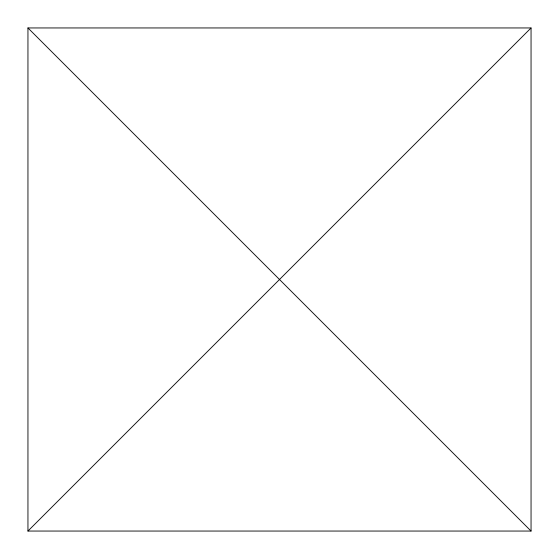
<?xml version="1.0" encoding="UTF-8"?>
<svg xmlns="http://www.w3.org/2000/svg" width="559" height="559" viewBox="0 0 559 559"><rect width="100%" height="100%" fill="white"/><g stroke="black" fill="none" stroke-linecap="round" stroke-linejoin="round"><path stroke-width="0.84" d="M27.95 531.05L531.05 27.95L27.95 27.95L27.95 531.05L531.05 531.05L531.05 27.95M27.95 27.95L531.05 531.05"/></g></svg>
